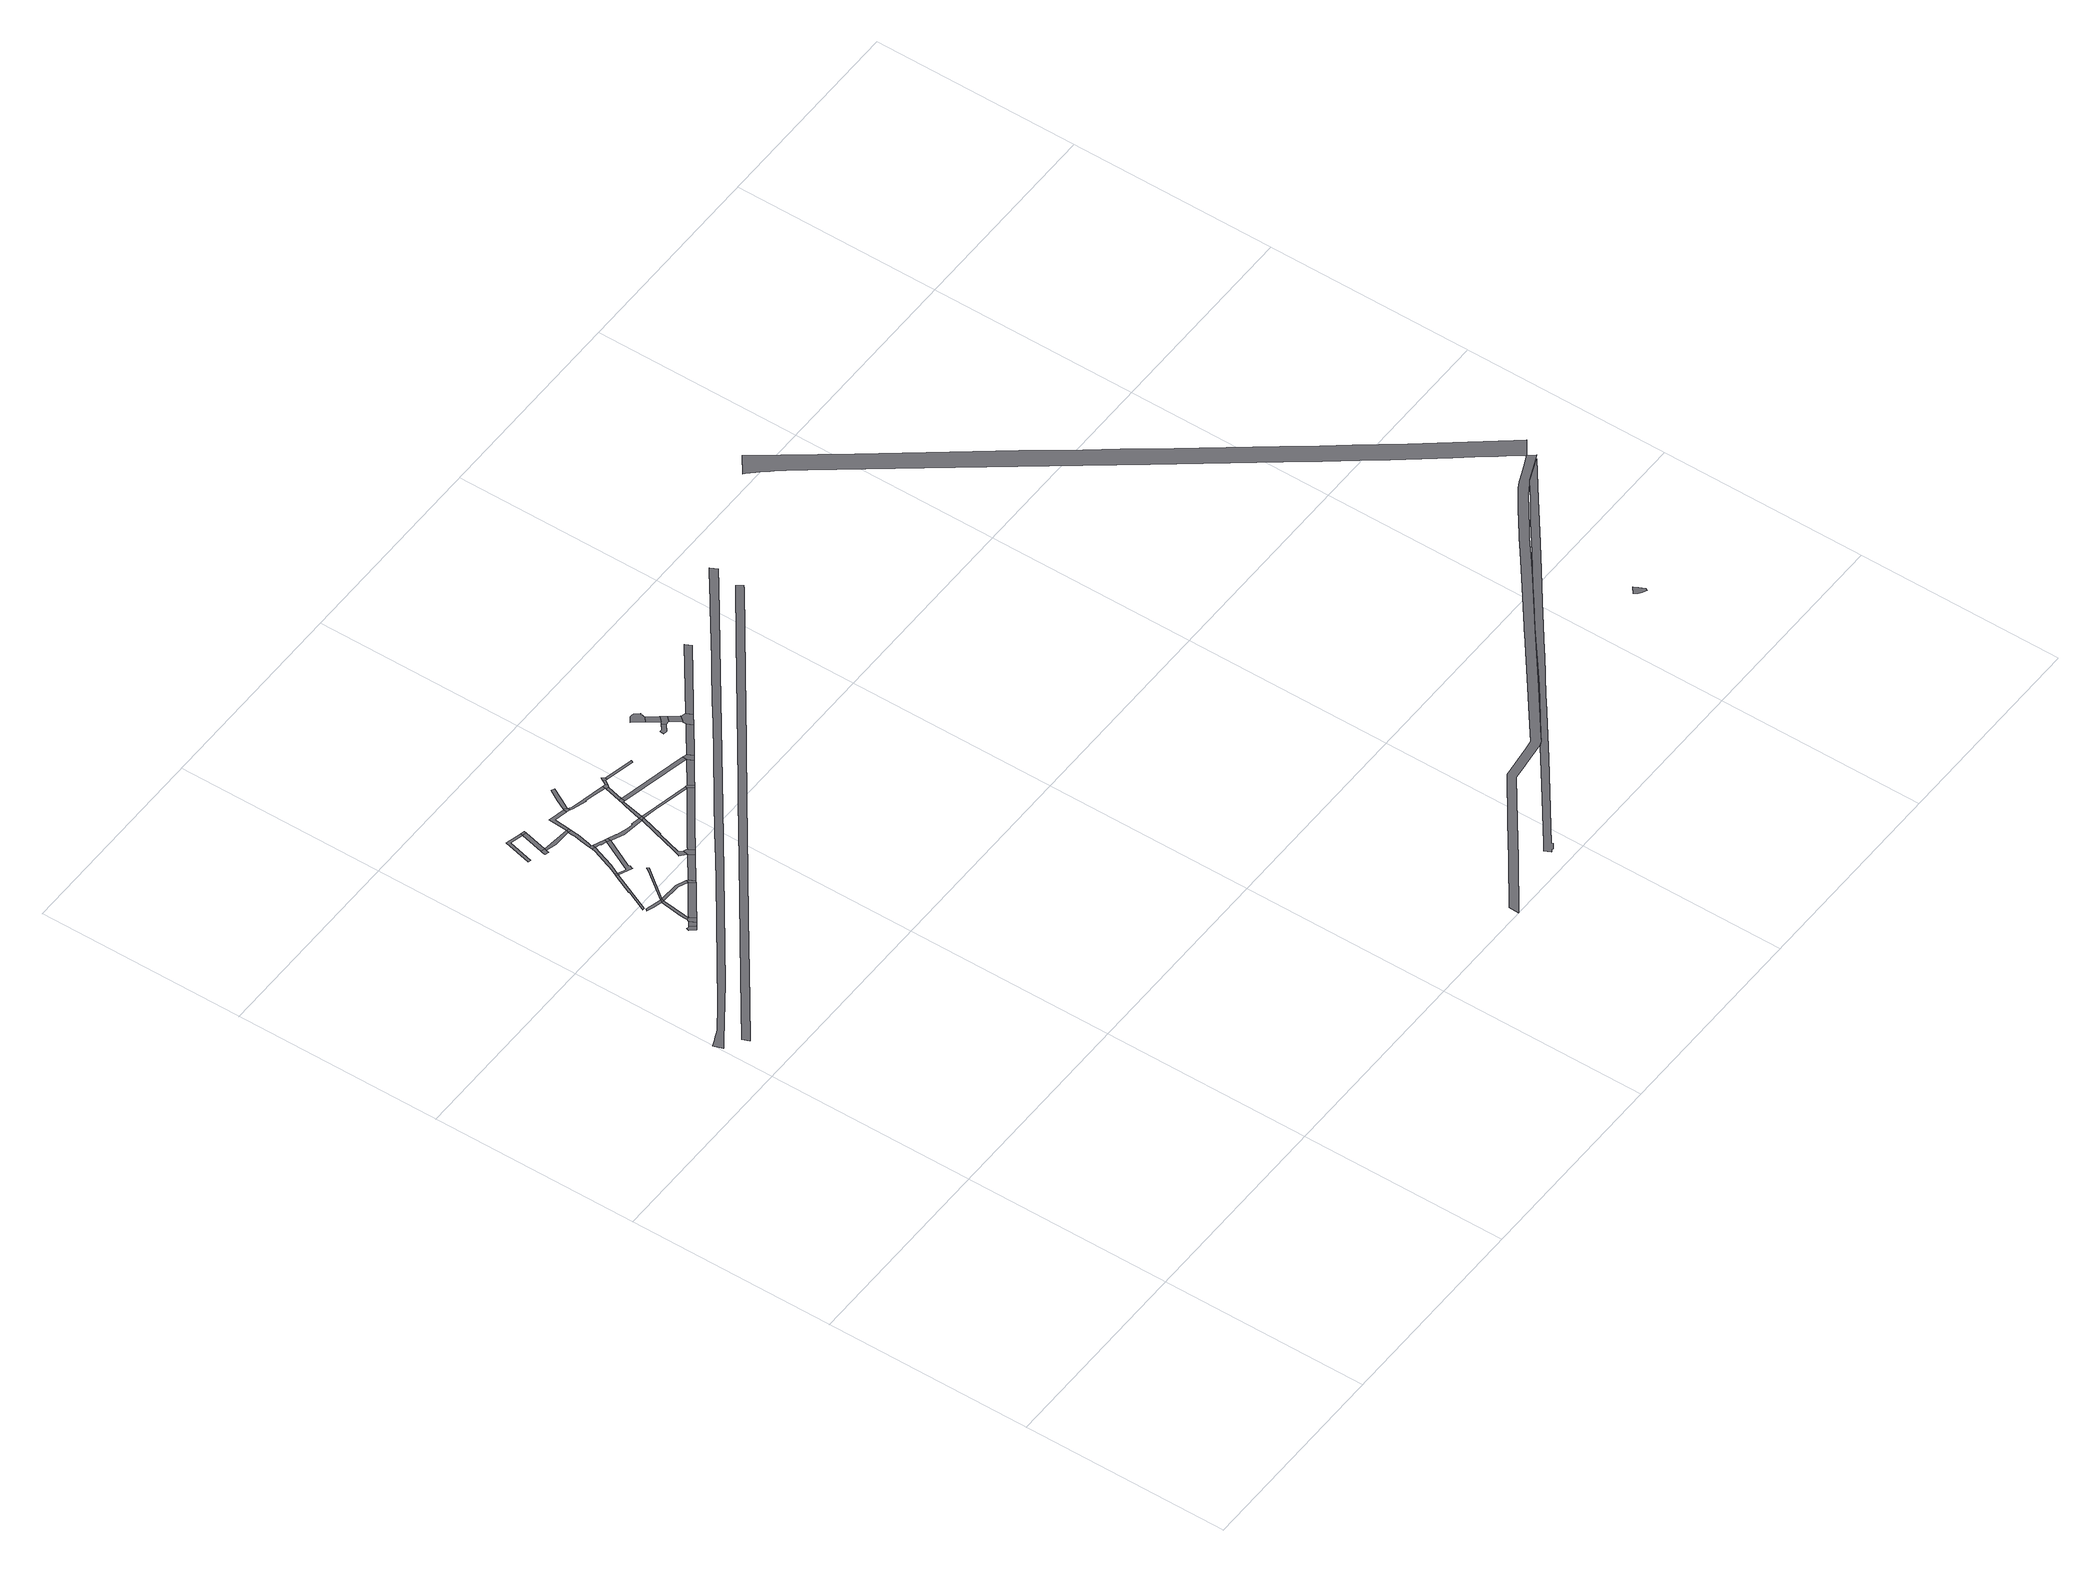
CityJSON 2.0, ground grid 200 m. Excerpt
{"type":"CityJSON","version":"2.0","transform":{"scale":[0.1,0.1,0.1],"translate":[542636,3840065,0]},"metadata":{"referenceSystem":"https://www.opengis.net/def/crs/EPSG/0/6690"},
"CityObjects":{
"road1":{"type":"Road","geometry":[{"type":"MultiSurface","lod":"1","boundaries":[[[0,1,2,3,4,5]]]}]},
"road2":{"type":"Road","attributes":{"RoadStructureAttribute.sectionType":"1"},"geometry":[{"type":"MultiSurface","lod":"1","boundaries":[[[6,5,4,7]]]}]},
"road3":{"type":"Road","geometry":[{"type":"MultiSurface","lod":"1","boundaries":[[[8,9,10,11,6,7,12]]]}]},
"road4":{"type":"Road","attributes":{"RoadStructureAttribute.sectionType":"1"},"geometry":[{"type":"MultiSurface","lod":"1","boundaries":[[[13,14,15,16,17]]]}]},
"road5":{"type":"Road","attributes":{"RoadStructureAttribute.sectionType":"1"},"geometry":[{"type":"MultiSurface","lod":"1","boundaries":[[[16,18,19,20,21,9,8,22,23,24,25,26]]]}]},
"road6":{"type":"Road","geometry":[{"type":"MultiSurface","lod":"1","boundaries":[[[17,16,26,27]]]}]},
"road7":{"type":"Road","attributes":{"RoadStructureAttribute.sectionType":"1"},"geometry":[{"type":"MultiSurface","lod":"1","boundaries":[[[28,29,30,31,32,33,34,35]]]}]},
"road8":{"type":"Road","attributes":{"RoadStructureAttribute.sectionType":"1"},"geometry":[{"type":"MultiSurface","lod":"1","boundaries":[[[36,37,38,8,12,39,40]]]}]},
"road9":{"type":"Road","attributes":{"RoadStructureAttribute.sectionType":"1"},"geometry":[{"type":"MultiSurface","lod":"1","boundaries":[[[41,27,26,42,36,43]]]}]},
"road10":{"type":"Road","geometry":[{"type":"MultiSurface","lod":"1","boundaries":[[[44,28,35,45]]]}]},
"road11":{"type":"Road","attributes":{"RoadStructureAttribute.sectionType":"1"},"geometry":[{"type":"MultiSurface","lod":"1","boundaries":[[[46,47,48,49,50,51,17,27]]]}]},
"road12":{"type":"Road","attributes":{"RoadStructureAttribute.sectionType":"1"},"geometry":[{"type":"MultiSurface","lod":"1","boundaries":[[[52,53,54,55,56,57]]]}]},
"road13":{"type":"Road","geometry":[{"type":"MultiSurface","lod":"1","boundaries":[[[58,59,60,61,62,63]]]}]},
"road14":{"type":"Road","attributes":{"RoadStructureAttribute.sectionType":"1"},"geometry":[{"type":"MultiSurface","lod":"1","boundaries":[[[64,65,66,67,44,45,68,69,70,71]]]}]},
"road15":{"type":"Road","attributes":{"RoadStructureAttribute.sectionType":"1"},"geometry":[{"type":"MultiSurface","lod":"1","boundaries":[[[56,58,63,72]]]}]},
"road16":{"type":"Road","geometry":[{"type":"MultiSurface","lod":"1","boundaries":[[[43,36,40,73,74]]]}]},
"road17":{"type":"Road","attributes":{"RoadStructureAttribute.sectionType":"1"},"geometry":[{"type":"MultiSurface","lod":"1","boundaries":[[[75,76,77,78,45,35,79,80,81,82,83,84]]]}]},
"road18":{"type":"Road","geometry":[{"type":"MultiSurface","lod":"1","boundaries":[[[57,56,72,85]]]}]},
"road19":{"type":"Road","attributes":{"RoadStructureAttribute.sectionType":"1"},"geometry":[{"type":"MultiSurface","lod":"1","boundaries":[[[63,62,86,87,88]]]}]},
"road20":{"type":"Road","geometry":[{"type":"MultiSurface","lod":"1","boundaries":[[[89,64,71,90,91]]]}]},
"road21":{"type":"Road","attributes":{"RoadStructureAttribute.sectionType":"1"},"geometry":[{"type":"MultiSurface","lod":"1","boundaries":[[[92,74,73,93]]]}]},
"road22":{"type":"Road","attributes":{"RoadStructureAttribute.sectionType":"1"},"geometry":[{"type":"MultiSurface","lod":"1","boundaries":[[[94,95,90,71,96,97,75,98]]]}]},
"road23":{"type":"Road","attributes":{"RoadStructureAttribute.sectionType":"1"},"geometry":[{"type":"MultiSurface","lod":"1","boundaries":[[[87,99,100,101,102,89,91,103,104,105,106,107]]]}]},
"road24":{"type":"Road","geometry":[{"type":"MultiSurface","lod":"1","boundaries":[[[88,87,107,108]]]}]},
"road25":{"type":"Road","geometry":[{"type":"MultiSurface","lod":"1","boundaries":[[[98,75,84,109]]]}]},
"road26":{"type":"Road","geometry":[{"type":"MultiSurface","lod":"1","boundaries":[[[110,111,92,93,112,113]]]}]},
"road27":{"type":"Road","attributes":{"RoadStructureAttribute.sectionType":"1"},"geometry":[{"type":"MultiSurface","lod":"1","boundaries":[[[114,115,88,108,116,117,118]]]}]},
"road28":{"type":"Road","attributes":{"RoadStructureAttribute.sectionType":"1"},"geometry":[{"type":"MultiSurface","lod":"1","boundaries":[[[119,120,121,122,123,124,109,84,125,126,127,128,129]]]}]},
"road29":{"type":"Road","attributes":{"RoadStructureAttribute.sectionType":"1"},"geometry":[{"type":"MultiSurface","lod":"1","boundaries":[[[130,131,132,133,134,135,128,136,137,138,139,140,141,92,111]]]}]},
"road30":{"type":"Road","geometry":[{"type":"MultiSurface","lod":"1","boundaries":[[[142,118,117,143,144,145]]]}]},
"road31":{"type":"Road","attributes":{"RoadStructureAttribute.sectionType":"1"},"geometry":[{"type":"MultiSurface","lod":"1","boundaries":[[[146,147,142,145,148,149]]]}]},
"road32":{"type":"Road","geometry":[{"type":"MultiSurface","lod":"1","boundaries":[[[129,128,135,150]]]}]},
"road33":{"type":"Road","attributes":{"RoadStructureAttribute.sectionType":"1"},"geometry":[{"type":"MultiSurface","lod":"1","boundaries":[[[151,152,129,150,153,154]]]}]},
"road34":{"type":"Road","attributes":{"RoadStructureAttribute.sectionType":"1"},"geometry":[{"type":"MultiSurface","lod":"1","boundaries":[[[155,156,145,144,157,158,159,160,161,162,163]]]}]},
"road35":{"type":"Road","attributes":{"RoadStructureAttribute.sectionType":"1"},"geometry":[{"type":"MultiSurface","lod":"1","boundaries":[[[164,165,166,167,168,113,112,169,170,171]]]}]},
"road36":{"type":"Road","geometry":[{"type":"MultiSurface","lod":"1","boundaries":[[[172,151,154,173,174]]]}]},
"road37":{"type":"Road","attributes":{"RoadStructureAttribute.sectionType":"1"},"geometry":[{"type":"MultiSurface","lod":"1","boundaries":[[[175,176,172,174,177]]]}]},
"road38":{"type":"Road","attributes":{"RoadStructureAttribute.sectionType":"1"},"geometry":[{"type":"MultiSurface","lod":"1","boundaries":[[[178,150,135,179,180,181,182,164,183]]]}]},
"road39":{"type":"Road","geometry":[{"type":"MultiSurface","lod":"1","boundaries":[[[163,162,175,177,184,185]]]}]},
"road40":{"type":"Road","attributes":{"RoadStructureAttribute.sectionType":"1"},"geometry":[{"type":"MultiSurface","lod":"1","boundaries":[[[186,187,185,184,188]]]}]},
"road41":{"type":"Road","attributes":{"RoadStructureAttribute.sectionType":"1"},"geometry":[{"type":"MultiSurface","lod":"1","boundaries":[[[189,190,191,192,193,194,195,196,197,198,199,200,201,202,203,204,205,206,207,208,209,210,211,212,213,214,215,216,217,218,219,220,221]]]}]},
"road42":{"type":"Road","geometry":[{"type":"MultiSurface","lod":"1","boundaries":[[[222,186,188,223,224]]]}]},
"road43":{"type":"Road","attributes":{"RoadStructureAttribute.sectionType":"1"},"geometry":[{"type":"MultiSurface","lod":"1","boundaries":[[[225,226,227,228,229,230,231,232,233,234,235,236,237,238,239,240,241]]]}]},
"road44":{"type":"Road","attributes":{"RoadStructureAttribute.sectionType":"1"},"geometry":[{"type":"MultiSurface","lod":"1","boundaries":[[[242,174,173,243,244]]]}]},
"road45":{"type":"Road","attributes":{"RoadStructureAttribute.sectionType":"1"},"geometry":[{"type":"MultiSurface","lod":"1","boundaries":[[[245,246,247,248,224,223]]]}]},
"road46":{"type":"Road","geometry":[{"type":"MultiSurface","lod":"1","boundaries":[[[249,183,164,171,250,251]]]}]},
"road47":{"type":"Road","attributes":{"RoadStructureAttribute.sectionType":"1"},"geometry":[{"type":"MultiSurface","lod":"1","boundaries":[[[252,251,250,253,254]]]}]},
"road48":{"type":"Road","geometry":[{"type":"MultiSurface","lod":"1","boundaries":[[[255,256,244,243,252,254,257,258]]]}]},
"road49":{"type":"Road","attributes":{"RoadStructureAttribute.sectionType":"1"},"geometry":[{"type":"MultiSurface","lod":"1","boundaries":[[[259,260,261,262,258,257,263,264]]]}]},
"road50":{"type":"Road","geometry":[{"type":"MultiSurface","lod":"1","boundaries":[[[265,266,267,268,269,270]]]}]},
"road51":{"type":"Road","geometry":[{"type":"MultiSurface","lod":"1","boundaries":[[[271,272,273,274,275,276,277,278,279,280,281]]]}]},
"road52":{"type":"Road","attributes":{"RoadStructureAttribute.sectionType":"1"},"geometry":[{"type":"MultiSurface","lod":"1","boundaries":[[[276,275,282,283]]]}]},
"road53":{"type":"Road","geometry":[{"type":"MultiSurface","lod":"1","boundaries":[[[283,282,265,270,284,285]]]}]},
"road54":{"type":"Road","attributes":{"RoadStructureAttribute.sectionType":"1"},"geometry":[{"type":"MultiSurface","lod":"1","boundaries":[[[285,284,286,287,288]]]}]},
"road55":{"type":"Road","geometry":[{"type":"MultiSurface","lod":"1","boundaries":[[[289,290,291,288,287,292,293,259,264,294,295]]]}]},
"road56":{"type":"Road","attributes":{"RoadStructureAttribute.sectionType":"1"},"geometry":[{"type":"MultiSurface","lod":"1","boundaries":[[[296,297,295,294,298,299]]]}]},
"road57":{"type":"Road","attributes":{"RoadStructureAttribute.sectionType":"1"},"geometry":[{"type":"MultiSurface","lod":"1","boundaries":[[[300,301,302,303,304,305,306,307,308,309,310,311,312,313,314,315,316,317,318,319,320,321,322,323,324,325,326,327,328,329,330,331,332,333,334,335,336,337,338,339,340,341,342,343,344]]]}]},
"road58":{"type":"Road","attributes":{"RoadStructureAttribute.sectionType":"1"},"geometry":[{"type":"MultiSurface","lod":"1","boundaries":[[[345,346,347,348,349,350,351,352,353,354,355,356,357,358,359,360,361,362,363,364,365,366,367,368,369,370,371,372,373,374,375,376,377,378,379,380,381]]]}]},
"road59":{"type":"Road","geometry":[{"type":"MultiSurface","lod":"1","boundaries":[[[382,383,384,385,386,387,388]]]}]},
"road60":{"type":"Road","attributes":{"function":"1","RoadStructureAttribute.sectionType":"7"},"geometry":[{"type":"MultiSurface","lod":"1","boundaries":[[[389,390,391,392,393,394,395,396,397,398,399,400,401,402,403,404,405,406,407,408,409,410,411,412,413,414,415,416,417,418,419,420,421,422,423,424,425,426,427,428,300,429]]]}]}
},
"vertices":[
[976,5532,0],[956,5538,0],[948,5512,0],[988,5458,0],[1025,5485,0],[985,5538,0],
[1030,5571,0],[1060,5511,0],
[1067,5599,0],[1038,5594,0],[1038,5589,0],[1036,5584,0],[1097,5538,0],
[942,5938,0],[924,5921,0],[989,5900,0],[1073,5878,0],[1089,5899,0],
[1051,5740,0],[1044,5700,0],[1042,5660,0],[1040,5625,0],[1065,5620,0],[1067,5648,0],[1079,5748,0],[1088,5790,0],[1098,5872,0],
[1108,5898,0],
[1101,6363,0],[1092,6344,0],[1009,6164,0],[1013,6163,0],[920,5968,0],[915,5958,0],[933,5956,0],[1118,6351,0],
[1385,5829,0],[1077,5607,0],[1072,5603,0],[1219,5626,0],[1415,5769,0],
[1298,5890,0],[1294,5865,0],[1391,5852,0],
[1108,6379,0],[1127,6366,0],
[1329,6185,0],[1324,6193,0],[1319,6200,0],[1317,6198,0],[1302,6177,0],[1140,5966,0],
[873,7315,0],[806,7043,0],[833,7036,0],[896,7285,0],[1023,7255,0],[1028,7278,0],
[965,7025,0],[960,7004,0],[955,6976,0],[990,6967,0],[997,6996,0],[1003,7015,0],
[1229,6694,0],[1223,6659,0],[1157,6488,0],[1148,6463,0],[1168,6446,0],[1172,6454,0],[1176,6467,0],[1259,6685,0],
[1061,7246,0],
[1437,5786,0],[1407,5845,0],
[1366,6639,0],[1206,6328,0],[1200,6330,0],[1184,6338,0],[1246,6291,0],[1249,6310,0],[1257,6326,0],[1254,6342,0],[1253,6349,0],[1396,6624,0],
[1067,7270,0],
[1102,6970,0],[1269,6962,0],[1279,6984,0],
[1235,6724,0],[1268,6715,0],[1256,6720,0],
[1640,6014,0],[1669,5955,0],
[1324,6689,0],[1325,6691,0],[1315,6665,0],[1314,6661,0],[1374,6669,0],
[1267,6932,0],[1264,6888,0],[1251,6824,0],[1253,6824,0],[1264,6754,0],[1296,6885,0],[1296,6890,0],[1300,6932,0],[1302,6959,0],
[1304,6980,0],
[1404,6656,0],
[1678,6050,0],[1654,6061,0],[1715,5989,0],[1686,6047,0],
[1292,7172,0],[1283,7042,0],[1319,7133,0],[1449,7106,0],[1453,7138,0],
[1652,6589,0],[1649,6578,0],[1607,6585,0],[1554,6598,0],[1478,6622,0],[1480,6626,0],[1401,6622,0],[1520,6569,0],[1709,6543,0],[1733,6540,0],[1736,6571,0],
[1638,6068,0],[1630,6082,0],[1623,6096,0],[1690,6329,0],[1696,6326,0],[1763,6546,0],[1685,6379,0],[1610,6138,0],[1591,6081,0],[1588,6073,0],[1584,6062,0],[1634,6019,0],
[1459,7149,0],[1471,7101,0],[1484,7097,0],[1486,7128,0],
[1575,7352,0],[1510,7244,0],[1544,7228,0],[1605,7337,0],
[1766,6569,0],
[1795,6789,0],[1782,6741,0],[1815,6785,0],[1816,6787,0],
[1645,7073,0],[1514,7103,0],[1508,7086,0],[1596,7057,0],[1639,7042,0],[1640,7048,0],[1697,7036,0],[1850,7001,0],[1856,7026,0],
[2245,6446,0],[2242,6444,0],[2235,6439,0],[1934,6226,0],[1715,6068,0],[1935,6149,0],[2003,6198,0],[2281,6396,0],
[1806,6828,0],[1827,6785,0],[1833,6825,0],
[1847,6989,0],[1837,6937,0],[1876,6983,0],
[1931,6535,0],[1773,6545,0],[1928,6513,0],[1931,6512,0],[2243,6446,0],[2247,6468,0],
[1896,7008,0],[1879,7021,0],
[1913,7069,0],[1891,7034,0],[1928,7048,0],
[4371,7722,0],[4349,7707,0],[4281,7659,0],[4262,7644,0],[4011,7461,0],[3549,7119,0],[3530,7104,0],[3423,7028,0],[3403,7013,0],[3023,6734,0],[3004,6719,0],[1937,5946,0],[1889,5911,0],[1877,5901,0],[1547,5657,0],[1530,5645,0],[408,4839,0],[390,4826,0],[167,4671,0],[78,4632,0],[64,4626,0],[3,4599,0],[31,4508,0],[102,4557,0],[634,4919,0],[1642,5648,0],[2238,6079,0],[2972,6614,0],[3709,7148,0],[4262,7551,0],[4393,7646,0],[4396,7648,0],[4404,7655,0],
[1925,7093,0],[1942,7045,0],[1945,7068,0],
[4338,7434,0],[3841,7075,0],[3194,6608,0],[2543,6138,0],[2374,6016,0],[1828,5622,0],[768,4856,0],[197,4445,0],[229,4380,0],[590,4640,0],[1355,5194,0],[2117,5743,0],[2399,5947,0],[2949,6343,0],[3578,6797,0],[4349,7355,0],[4379,7377,0],
[1839,6823,0],[2502,6637,0],[2508,6677,0],
[2221,6981,0],[2225,6992,0],[2228,7004,0],[2227,7004,0],
[2258,6466,0],[2306,6414,0],[2271,6463,0],
[2504,6633,0],[2370,6460,0],[2532,6577,0],
[2539,6670,0],[2531,6672,0],[2579,6611,0],[2551,6668,0],
[2827,6869,0],[2803,6852,0],[2753,6815,0],[2554,6670,0],[2597,6624,0],[2856,6813,0],
[2709,7036,0],[2655,6995,0],[2635,6997,0],[2631,6957,0],[2667,6954,0],[2728,7000,0],
[2654,7291,0],[2640,7292,0],[2627,7293,0],[2578,7257,0],[2650,7160,0],[2697,7195,0],[2698,7211,0],[2699,7223,0],[2699,7237,0],[2708,7245,0],[2668,7289,0],
[2730,7052,0],[2771,7097,0],
[2767,7002,0],[2808,7048,0],
[2808,6947,0],[2835,6910,0],[2877,6957,0],
[2912,6943,0],[2897,6946,0],[2883,6948,0],[2832,6898,0],[2830,6882,0],[2952,6883,0],[2922,6941,0],
[3550,7397,0],[2933,6948,0],[3043,6949,0],[3579,7339,0],
[9321,2915,0],[9199,2862,0],[9073,2809,0],[9039,2793,0],[8974,2756,0],[8911,2714,0],[8788,2626,0],[8555,2454,0],[8524,2431,0],[8401,2335,0],[8170,2154,0],[7743,1829,0],[7705,1800,0],[7670,1773,0],[7198,1405,0],[6947,1212,0],[6788,1089,0],[6712,1031,0],[6621,1020,0],[6297,980,0],[5868,669,0],[5527,418,0],[5086,100,0],[5082,0,0],[5573,355,0],[5914,606,0],[6315,897,0],[6448,913,0],[6484,917,0],[6722,946,0],[6763,963,0],[6801,993,0],[7250,1338,0],[7757,1733,0],[8222,2087,0],[8423,2244,0],[8575,2363,0],[8638,2409,0],[8839,2557,0],[8959,2644,0],[9019,2683,0],[9062,2710,0],[9106,2738,0],[9229,2789,0],[9371,2851,0],
[5828,194,0],[5836,183,0],[5885,219,0],[5877,232,0],[6182,459,0],[6341,578,0],[6644,804,0],[7158,1191,0],[7205,1227,0],[7570,1498,0],[7614,1531,0],[8052,1861,0],[8330,2070,0],[8575,2255,0],[8775,2404,0],[8971,2551,0],[9334,2827,0],[9100,2731,0],[8932,2602,0],[8736,2462,0],[8534,2311,0],[8464,2258,0],[8152,2024,0],[8010,1916,0],[7781,1744,0],[7270,1338,0],[7262,1331,0],[7128,1231,0],[6824,1003,0],[6767,959,0],[6731,942,0],[6702,929,0],[6605,856,0],[6244,586,0],[5838,284,0],[5770,234,0],[5800,174,0],
[8622,1344,0],[8563,1299,0],[8586,1265,0],[8614,1245,0],[8658,1222,0],[8667,1247,0],[8643,1303,0],
[9408,3084,0],[9397,3098,0],[9008,3599,0],[8859,3793,0],[8712,3986,0],[8580,4160,0],[8418,4376,0],[8218,4644,0],[7822,5178,0],[7572,5517,0],[7432,5706,0],[7245,5956,0],[7050,6224,0],[6931,6386,0],[6589,6844,0],[6118,7477,0],[5755,7971,0],[5563,8231,0],[5395,8109,0],[5412,8093,0],[5470,8031,0],[5518,7976,0],[5551,7936,0],[5596,7887,0],[5637,7835,0],[5685,7773,0],[5743,7691,0],[6317,6916,0],[6934,6083,0],[7434,5409,0],[8092,4523,0],[8284,4262,0],[8471,4014,0],[8626,3811,0],[8785,3605,0],[8942,3401,0],[9110,3186,0],[9174,3104,0],[9259,2995,0],[9272,2980,0],[9460,3015,0]
]}
